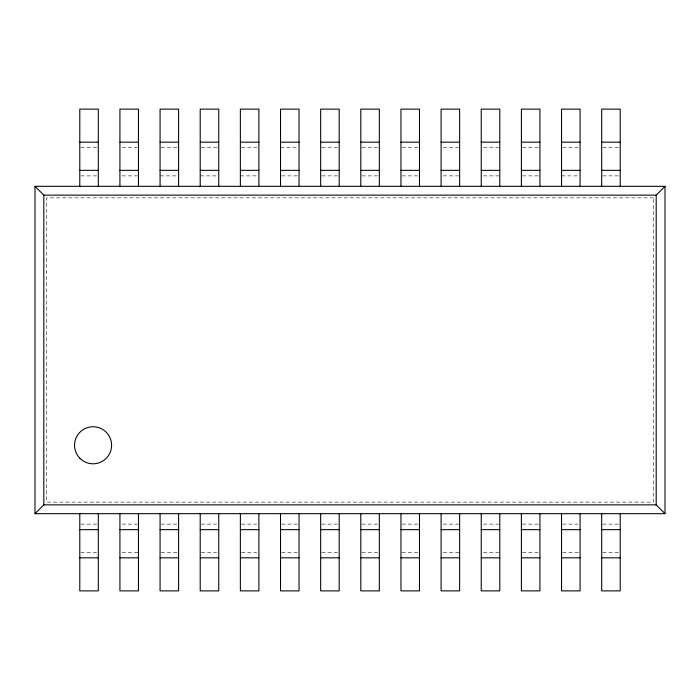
<?xml version="1.0" encoding="UTF-8"?>
<svg xmlns="http://www.w3.org/2000/svg" width="700" height="700" viewBox="0 0 700 700"><rect width="100%" height="100%" fill="white"/><g stroke="black" fill="none" stroke-linecap="round" stroke-linejoin="round"><path stroke-width="0.53" stroke-dasharray="3.5 2.62" d="M80.868 147.718L97.221 147.718M122.106 147.718L137.366 147.718M161.166 147.718L177.511 147.718M201.311 147.718L217.656 147.718M241.456 147.718L256.716 147.718M280.516 147.718L297.955 147.718M321.755 147.718L338.1 147.718M361.9 147.718L378.245 147.718M402.045 147.718L418.399 147.718M443.284 147.718L458.544 147.718M483.429 147.718L498.689 147.718M522.489 147.718L538.834 147.718M562.634 147.718L577.894 147.718M602.779 147.718L619.133 147.718M80.868 175.884L97.221 175.884M122.106 175.884L137.366 175.884M160.072 175.884L177.511 175.884M200.218 175.884L217.656 175.884M240.371 175.884L256.716 175.884M281.601 175.884L297.955 175.884M321.755 175.884L338.1 175.884M361.9 175.884L378.245 175.884M402.045 175.884L418.399 175.884M443.284 175.884L458.544 175.884M483.429 175.884L498.689 175.884M522.489 175.884L538.834 175.884M561.54 175.884L577.894 175.884M602.779 175.884L619.133 175.884M80.868 524.116L97.221 524.116M122.106 524.116L137.366 524.116M161.166 524.116L177.511 524.116M201.311 524.116L216.571 524.116M241.456 524.116L256.716 524.116M281.601 524.116L297.955 524.116M321.755 524.116L338.1 524.116M361.9 524.116L378.245 524.116M402.045 524.116L418.399 524.116M443.284 524.116L458.544 524.116M483.429 524.116L498.689 524.116M522.489 524.116L538.834 524.116M562.634 524.116L577.894 524.116M602.779 524.116L619.133 524.116M80.868 552.282L98.306 552.282M122.106 552.282L138.46 552.282M161.166 552.282L177.511 552.282M201.311 552.282L216.571 552.282M241.456 552.282L256.716 552.282M281.601 552.282L297.955 552.282M321.755 552.282L338.1 552.282M361.9 552.282L379.339 552.282M402.045 552.282L419.484 552.282M443.284 552.282L459.629 552.282M483.429 552.282L498.689 552.282M522.489 552.282L539.928 552.282M562.634 552.282L580.072 552.282M602.779 552.282L619.133 552.282M653.459 197.864L46.541 197.864L46.541 502.136L653.459 502.136L653.459 197.864"/><path stroke-width="1.05" d="M35 513.678L43.811 504.866L656.189 504.866L665 513.678L665 186.322L35 186.322L35 513.678L665 513.678M35 186.322L43.811 195.134L656.189 195.134L665 186.322M79.782 142.179L98.306 142.179M119.928 142.179L138.46 142.179M160.072 142.179L178.605 142.179M200.218 142.179L218.75 142.179M240.371 142.179L258.895 142.179M280.516 142.179L299.04 142.179M320.661 142.179L339.194 142.179M360.806 142.179L379.339 142.179M400.96 142.179L419.484 142.179M441.105 142.179L459.629 142.179M481.25 142.179L499.782 142.179M521.395 142.179L539.928 142.179M561.54 142.179L580.072 142.179M601.694 142.179L620.218 142.179M79.782 170.345L98.306 170.345M119.928 170.345L138.46 170.345M160.072 170.345L178.605 170.345M200.218 170.345L218.75 170.345M240.371 170.345L258.895 170.345M280.516 170.345L299.04 170.345M320.661 170.345L339.194 170.345M360.806 170.345L379.339 170.345M400.96 170.345L419.484 170.345M441.105 170.345L459.629 170.345M481.25 170.345L499.782 170.345M521.395 170.345L539.928 170.345M561.54 170.345L580.072 170.345M601.694 170.345L620.218 170.345M79.782 529.655L98.306 529.655M119.928 529.655L138.46 529.655M160.072 529.655L178.605 529.655M200.218 529.655L218.75 529.655M240.371 529.655L258.895 529.655M280.516 529.655L299.04 529.655M320.661 529.655L339.194 529.655M360.806 529.655L379.339 529.655M400.96 529.655L419.484 529.655M441.105 529.655L459.629 529.655M481.25 529.655L499.782 529.655M521.395 529.655L539.928 529.655M561.54 529.655L580.072 529.655M601.694 529.655L620.218 529.655M79.782 557.821L98.306 557.821M119.928 557.821L138.46 557.821M160.072 557.821L178.605 557.821M200.218 557.821L218.75 557.821M240.371 557.821L258.895 557.821M280.516 557.821L299.04 557.821M320.661 557.821L339.194 557.821M360.806 557.821L379.339 557.821M400.96 557.821L419.484 557.821M441.105 557.821L459.629 557.821M481.25 557.821L499.782 557.821M521.395 557.821L539.928 557.821M561.54 557.821L580.072 557.821M601.694 557.821L620.218 557.821M656.189 195.134L656.189 504.866M620.218 186.322L620.218 109.121L601.694 109.121L601.694 186.322M620.218 513.678L620.218 590.879L601.694 590.879L601.694 513.678M580.072 186.322L580.072 109.121L561.54 109.121L561.54 186.322M580.072 513.678L580.072 590.879L561.54 590.879L561.54 513.678M539.928 186.322L539.928 109.121L521.395 109.121L521.395 186.322M539.928 513.678L539.928 590.879L521.395 590.879L521.395 513.678M499.782 186.322L499.782 109.121L481.25 109.121L481.25 186.322M499.782 513.678L499.782 590.879L481.25 590.879L481.25 513.678M459.629 186.322L459.629 109.121L441.105 109.121L441.105 186.322M459.629 513.678L459.629 590.879L441.105 590.879L441.105 513.678M419.484 186.322L419.484 109.121L400.96 109.121L400.96 186.322M419.484 513.678L419.484 590.879L400.96 590.879L400.96 513.678M379.339 186.322L379.339 109.121L360.806 109.121L360.806 186.322M379.339 513.678L379.339 590.879L360.806 590.879L360.806 513.678M339.194 186.322L339.194 109.121L320.661 109.121L320.661 186.322M339.194 513.678L339.194 590.879L320.661 590.879L320.661 513.678M299.04 186.322L299.04 109.121L280.516 109.121L280.516 186.322M299.04 513.678L299.04 590.879L280.516 590.879L280.516 513.678M258.895 186.322L258.895 109.121L240.371 109.121L240.371 186.322M258.895 513.678L258.895 590.879L240.371 590.879L240.371 513.678M218.75 186.322L218.75 109.121L200.218 109.121L200.218 186.322M218.75 513.678L218.75 590.879L200.218 590.879L200.218 513.678M178.605 186.322L178.605 109.121L160.072 109.121L160.072 186.322M178.605 513.678L178.605 590.879L160.072 590.879L160.072 513.678M138.46 186.322L138.46 109.121L119.928 109.121L119.928 186.322M138.46 513.678L138.46 590.879L119.928 590.879L119.928 513.678M98.306 186.322L98.306 109.121L79.782 109.121L79.782 186.322M98.306 513.678L98.306 590.879L79.782 590.879L79.782 513.678M43.811 195.134L43.811 504.866M79.966 458.377A18.532 18.532 0 0 0 110.968 450.074A18.532 18.532 0 0 0 88.27 427.376A18.532 18.532 0 0 0 79.966 458.377"/></g></svg>
